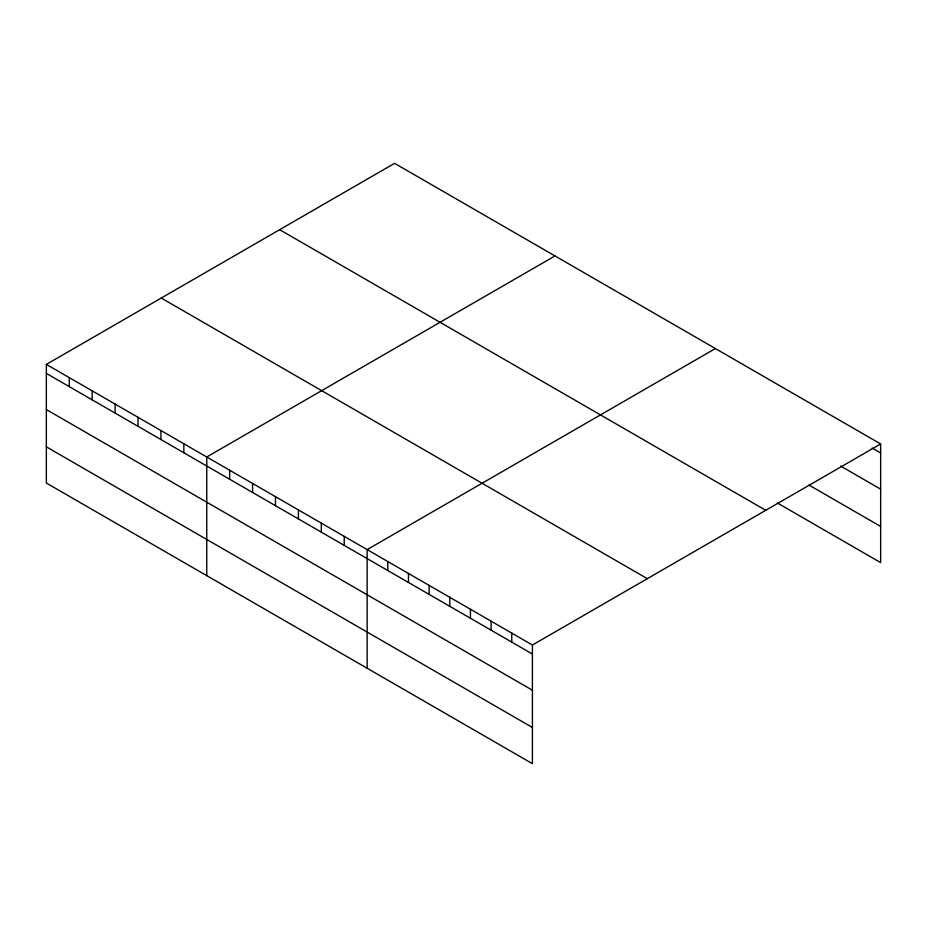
<?xml version="1.0" encoding="UTF-8"?>
<svg xmlns="http://www.w3.org/2000/svg" width="927" height="927" viewBox="0 0 927 927"><rect width="100%" height="100%" fill="white"/><g stroke="black" fill="none" stroke-linecap="round" stroke-linejoin="round"><path stroke-width="1.39" d="M46.35 364.392L532.411 645.018L532.411 763.663L46.35 483.037L46.35 364.392L394.589 163.337L880.65 443.963L880.65 562.608L777.359 502.979M554.983 255.945L206.756 456.999L206.756 575.644M715.389 348.552L367.15 549.607L367.15 668.251M532.411 645.018L880.65 443.963M872.145 448.065L880.65 452.979M840.546 466.003L880.65 489.155M808.958 485.041L880.65 526.432M279.664 229.687L765.737 510.313M161.263 298.042L647.336 578.668M46.35 373.396L532.411 654.022M46.35 409.572L532.411 690.209M46.35 446.849L532.411 727.486M511.762 633.095L511.762 642.098M491.101 621.16L491.101 630.175M470.441 609.236L470.441 618.239M449.78 597.312L449.78 606.316M429.131 585.389L429.131 594.392M408.471 573.454L408.471 582.469M387.81 561.53L387.81 570.534M344.241 536.374L344.241 545.377M321.321 523.141L321.321 532.156M298.413 509.92L298.413 518.923M275.493 496.687L275.493 505.69M252.584 483.454L252.584 492.469M229.664 470.232L229.664 479.236M183.836 443.766L183.836 452.77M160.927 430.534L160.927 439.549M138.007 417.312L138.007 426.316M115.099 404.079L115.099 413.083M92.179 390.846L92.179 399.861M69.27 377.625L69.27 386.629"/></g></svg>
